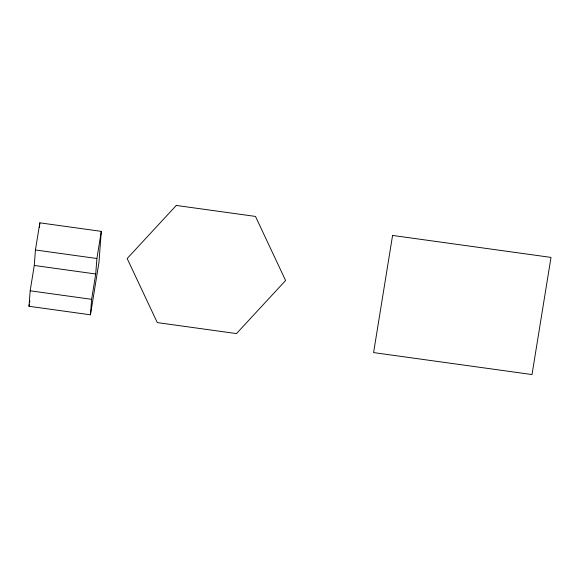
<?xml version="1.0" encoding="UTF-8"?>
<svg xmlns="http://www.w3.org/2000/svg" width="580" height="580" viewBox="0 0 580 580"><rect width="100%" height="100%" fill="white"/><g stroke="black" fill="none" stroke-linecap="round" stroke-linejoin="round"><path stroke-width="0.87" d="M29 306.284L30.167 290.805L34.271 265.466L35.438 249.98L39.831 222.836L101.297 231.362L98.97 262.327L90.458 314.81L29 306.284L29.29 304.507M39.505 227.258L39.831 222.836M90.458 314.81L91.625 299.324L95.729 273.992L96.896 258.506L101.297 231.362M29.58 302.731L29.863 300.947M35.438 249.98L96.896 258.506M34.271 265.466L95.729 273.992M30.167 290.805L91.625 299.324M392.58 235.436L373.592 352.589L532.012 374.557L551 257.404L392.58 235.436M176.276 205.443L127.172 258.528L157.289 322.596L236.495 333.58L285.599 280.495L255.483 216.427L176.276 205.443"/></g></svg>
